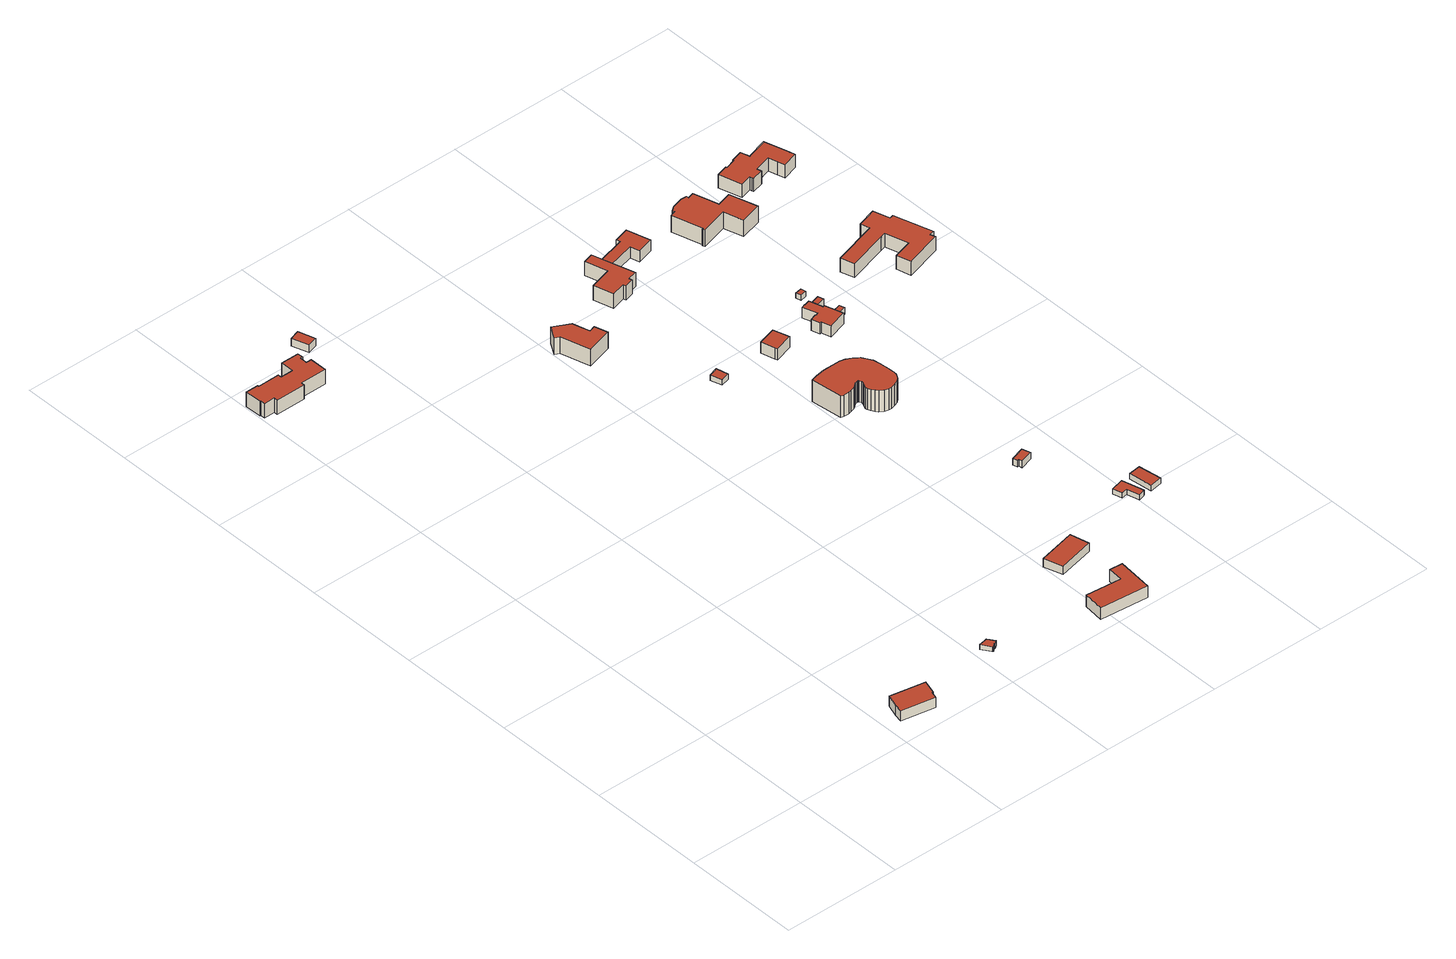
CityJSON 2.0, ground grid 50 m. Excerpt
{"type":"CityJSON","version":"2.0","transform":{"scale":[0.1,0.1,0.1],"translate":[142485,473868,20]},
"CityObjects":{
"building1":{"type":"Building","attributes":{"b3_dak_type":"slanted","b3_h_dak_50p":27.17,"b3_h_dak_70p":27.63,"b3_h_dak_max":28.45,"b3_h_dak_min":25.47,"b3_h_maaiveld":22.93,"b3_kas_warenhuis":false,"b3_mutatie_ahn3_ahn4":false,"b3_reconstructie_onvolledig":false,"b3_rmse_lod12":0.881,"b3_rmse_lod13":0.881,"b3_rmse_lod22":0.0491,"b3_val3dity_lod12":"[]","b3_val3dity_lod13":"[]","b3_val3dity_lod22":"[]","b3_volume_lod12":623.08,"b3_volume_lod13":623.08,"b3_volume_lod22":554.42,"geconstateerd":false,"oorspronkelijkbouwjaar":2019,"status":"Pand in gebruik"},"children":["building1-1"]},
"building1-1":{"type":"BuildingPart","parents":["building1"],"geometry":[{"type":"Solid","lod":"1.2","boundaries":[[[[0,1,2,3,4,5,6]],[[7,1,0,8]],[[9,3,2,10]],[[10,2,1,7]],[[11,4,3,9]],[[8,0,6,12]],[[12,6,5,13]],[[13,5,4,11]],[[13,11,9,10,7,8,12]]]],"semantics":{"surfaces":[{"type":"GroundSurface"},{"type":"WallSurface","on_footprint_edge":true},{"type":"RoofSurface"}],"values":[[0,1,1,1,1,1,1,1,2]]}}]},
"building2":{"type":"Building","attributes":{"b3_dak_type":"slanted","b3_h_dak_50p":27.48,"b3_h_dak_70p":28.02,"b3_h_dak_max":30.43,"b3_h_dak_min":25.27,"b3_h_maaiveld":21.49,"b3_kas_warenhuis":false,"b3_mutatie_ahn3_ahn4":false,"b3_reconstructie_onvolledig":false,"b3_rmse_lod12":1.09,"b3_rmse_lod13":1.09,"b3_rmse_lod22":0.113,"b3_val3dity_lod12":"[]","b3_val3dity_lod13":"[]","b3_val3dity_lod22":"[]","b3_volume_lod12":1894.9,"b3_volume_lod13":1894.9,"b3_volume_lod22":1727.31,"geconstateerd":false,"oorspronkelijkbouwjaar":2000,"status":"Pand in gebruik"},"children":["building2-1"]},
"building2-1":{"type":"BuildingPart","parents":["building2"],"geometry":[{"type":"Solid","lod":"1.2","boundaries":[[[[14,15,16,17,18,19,20,21,22,23,24,25,26,27,28,29,30,31,32,33]],[[34,15,14,35]],[[36,25,24,37]],[[38,26,25,36]],[[39,22,21,40]],[[41,28,27,42]],[[42,27,26,38]],[[37,24,23,43]],[[43,23,22,39]],[[35,14,33,44]],[[45,20,19,46]],[[46,19,18,47]],[[40,21,20,45]],[[44,33,32,48]],[[49,17,16,50]],[[47,18,17,49]],[[50,16,15,34]],[[48,32,31,51]],[[51,31,30,52]],[[53,29,28,41]],[[52,30,29,53]],[[52,53,41,42,38,36,37,43,39,40,45,46,47,49,50,34,35,44,48,51]]]],"semantics":{"surfaces":[{"type":"GroundSurface"},{"type":"WallSurface","on_footprint_edge":true},{"type":"RoofSurface"}],"values":[[0,1,1,1,1,1,1,1,1,1,1,1,1,1,1,1,1,1,1,1,1,2]]}}]},
"building3":{"type":"Building","attributes":{"b3_dak_type":"slanted","b3_h_dak_50p":25.16,"b3_h_dak_70p":25.36,"b3_h_dak_max":25.82,"b3_h_dak_min":24.58,"b3_h_maaiveld":23.11,"b3_kas_warenhuis":false,"b3_mutatie_ahn3_ahn4":false,"b3_reconstructie_onvolledig":false,"b3_rmse_lod12":0.356,"b3_rmse_lod13":0.356,"b3_rmse_lod22":0.0892,"b3_val3dity_lod12":"[]","b3_val3dity_lod13":"[]","b3_val3dity_lod22":"[]","b3_volume_lod12":33.5,"b3_volume_lod13":33.5,"b3_volume_lod22":30.88,"geconstateerd":false,"oorspronkelijkbouwjaar":2002,"status":"Pand in gebruik"},"children":["building3-1"]},
"building3-1":{"type":"BuildingPart","parents":["building3"],"geometry":[{"type":"Solid","lod":"1.2","boundaries":[[[[54,55,56,57,58,59,60,61,62]],[[63,62,61,64]],[[64,61,60,65]],[[65,60,59,66]],[[67,58,57,68]],[[68,57,56,69]],[[66,59,58,67]],[[70,54,62,63]],[[69,56,55,71]],[[71,55,54,70]],[[71,70,63,64,65,66,67,68,69]]]],"semantics":{"surfaces":[{"type":"GroundSurface"},{"type":"WallSurface","on_footprint_edge":true},{"type":"RoofSurface"}],"values":[[0,1,1,1,1,1,1,1,1,1,2]]}}]},
"building4":{"type":"Building","attributes":{"b3_dak_type":"slanted","b3_h_dak_50p":25.13,"b3_h_dak_70p":25.45,"b3_h_dak_max":25.86,"b3_h_dak_min":24.34,"b3_h_maaiveld":22.05,"b3_kas_warenhuis":false,"b3_mutatie_ahn3_ahn4":false,"b3_reconstructie_onvolledig":false,"b3_rmse_lod12":0.527,"b3_rmse_lod13":0.527,"b3_rmse_lod22":0.0216,"b3_val3dity_lod12":"[]","b3_val3dity_lod13":"[]","b3_val3dity_lod22":"[]","b3_volume_lod12":108.58,"b3_volume_lod13":108.58,"b3_volume_lod22":99.52,"geconstateerd":false,"oorspronkelijkbouwjaar":2001,"status":"Pand in gebruik"},"children":["building4-1"]},
"building4-1":{"type":"BuildingPart","parents":["building4"],"geometry":[{"type":"Solid","lod":"1.2","boundaries":[[[[72,73,74,75]],[[76,74,73,77]],[[78,75,74,76]],[[79,72,75,78]],[[77,73,72,79]],[[77,79,78,76]]]],"semantics":{"surfaces":[{"type":"GroundSurface"},{"type":"WallSurface","on_footprint_edge":true},{"type":"RoofSurface"}],"values":[[0,1,1,1,1,2]]}}]},
"building5":{"type":"Building","attributes":{"b3_dak_type":"slanted","b3_h_dak_50p":27.57,"b3_h_dak_70p":28.48,"b3_h_dak_max":30.39,"b3_h_dak_min":23.41,"b3_h_maaiveld":23.2,"b3_kas_warenhuis":false,"b3_mutatie_ahn3_ahn4":false,"b3_reconstructie_onvolledig":false,"b3_rmse_lod12":1.47,"b3_rmse_lod13":1.47,"b3_rmse_lod22":0.221,"b3_val3dity_lod12":"[]","b3_val3dity_lod13":"[]","b3_val3dity_lod22":"[]","b3_volume_lod12":1143.32,"b3_volume_lod13":1143.32,"b3_volume_lod22":963.22,"geconstateerd":false,"oorspronkelijkbouwjaar":1960,"status":"Pand in gebruik"},"children":["building5-1"]},
"building5-1":{"type":"BuildingPart","parents":["building5"],"geometry":[{"type":"Solid","lod":"1.2","boundaries":[[[[80,81,82,83,84,85]],[[86,83,82,87]],[[88,81,80,89]],[[87,82,81,88]],[[89,80,85,90]],[[90,85,84,91]],[[91,84,83,86]],[[91,86,87,88,89,90]]]],"semantics":{"surfaces":[{"type":"GroundSurface"},{"type":"WallSurface","on_footprint_edge":true},{"type":"RoofSurface"}],"values":[[0,1,1,1,1,1,1,2]]}}]},
"building6":{"type":"Building","attributes":{"b3_dak_type":"slanted","b3_h_dak_50p":26.61,"b3_h_dak_70p":27.08,"b3_h_dak_max":27.83,"b3_h_dak_min":25.39,"b3_h_maaiveld":23.24,"b3_kas_warenhuis":false,"b3_mutatie_ahn3_ahn4":false,"b3_reconstructie_onvolledig":false,"b3_rmse_lod12":0.767,"b3_rmse_lod13":0.767,"b3_rmse_lod22":0.0322,"b3_val3dity_lod12":"[]","b3_val3dity_lod13":"[]","b3_val3dity_lod22":"[]","b3_volume_lod12":505.24,"b3_volume_lod13":505.24,"b3_volume_lod22":448.82,"geconstateerd":false,"oorspronkelijkbouwjaar":1960,"status":"Pand in gebruik"},"children":["building6-1"]},
"building6-1":{"type":"BuildingPart","parents":["building6"],"geometry":[{"type":"Solid","lod":"1.2","boundaries":[[[[92,93,94,95]],[[96,92,95,97]],[[97,95,94,98]],[[98,94,93,99]],[[99,93,92,96]],[[99,96,97,98]]]],"semantics":{"surfaces":[{"type":"GroundSurface"},{"type":"WallSurface","on_footprint_edge":true},{"type":"RoofSurface"}],"values":[[0,1,1,1,1,2]]}}]},
"building7":{"type":"Building","attributes":{"b3_dak_type":"slanted","b3_h_dak_50p":29.82,"b3_h_dak_70p":30.46,"b3_h_dak_max":32.68,"b3_h_dak_min":26.17,"b3_h_maaiveld":23.04,"b3_kas_warenhuis":false,"b3_mutatie_ahn3_ahn4":false,"b3_reconstructie_onvolledig":false,"b3_rmse_lod12":1.46,"b3_rmse_lod13":1.46,"b3_rmse_lod22":0.142,"b3_val3dity_lod12":"[]","b3_val3dity_lod13":"[]","b3_val3dity_lod22":"[]","b3_volume_lod12":1157.04,"b3_volume_lod13":1157.04,"b3_volume_lod22":1047.52,"geconstateerd":false,"oorspronkelijkbouwjaar":1936,"status":"Pand in gebruik"},"children":["building7-1"]},
"building7-1":{"type":"BuildingPart","parents":["building7"],"geometry":[{"type":"Solid","lod":"1.2","boundaries":[[[[100,101,102,103,104,105,106,107]],[[108,101,100,109]],[[110,106,105,111]],[[112,107,106,110]],[[109,100,107,112]],[[111,105,104,113]],[[114,103,102,115]],[[115,102,101,108]],[[113,104,103,114]],[[113,114,115,108,109,112,110,111]]]],"semantics":{"surfaces":[{"type":"GroundSurface"},{"type":"WallSurface","on_footprint_edge":true},{"type":"RoofSurface"}],"values":[[0,1,1,1,1,1,1,1,1,2]]}}]},
"building8":{"type":"Building","attributes":{"b3_dak_type":"multiple horizontal","b3_h_dak_50p":25.76,"b3_h_dak_70p":25.89,"b3_h_dak_max":26.11,"b3_h_dak_min":25.35,"b3_h_maaiveld":23.46,"b3_kas_warenhuis":false,"b3_mutatie_ahn3_ahn4":false,"b3_reconstructie_onvolledig":false,"b3_rmse_lod12":0.212,"b3_rmse_lod13":0.212,"b3_rmse_lod22":0.0313,"b3_val3dity_lod12":"[]","b3_val3dity_lod13":"[]","b3_val3dity_lod22":"[]","b3_volume_lod12":48.42,"b3_volume_lod13":48.42,"b3_volume_lod22":46.15,"geconstateerd":false,"oorspronkelijkbouwjaar":1936,"status":"Pand in gebruik"},"children":["building8-1"]},
"building8-1":{"type":"BuildingPart","parents":["building8"],"geometry":[{"type":"Solid","lod":"1.2","boundaries":[[[[116,117,118,119]],[[120,117,116,121]],[[122,118,117,120]],[[121,116,119,123]],[[123,119,118,122]],[[123,122,120,121]]]],"semantics":{"surfaces":[{"type":"GroundSurface"},{"type":"WallSurface","on_footprint_edge":true},{"type":"RoofSurface"}],"values":[[0,1,1,1,1,2]]}}]},
"building9":{"type":"Building","attributes":{"b3_dak_type":"slanted","b3_h_dak_50p":26.53,"b3_h_dak_70p":26.71,"b3_h_dak_max":27.04,"b3_h_dak_min":25.81,"b3_h_maaiveld":23.71,"b3_kas_warenhuis":false,"b3_mutatie_ahn3_ahn4":false,"b3_reconstructie_onvolledig":false,"b3_rmse_lod12":0.366,"b3_rmse_lod13":0.366,"b3_rmse_lod22":0.0261,"b3_val3dity_lod12":"[]","b3_val3dity_lod13":"[]","b3_val3dity_lod22":"[]","b3_volume_lod12":62.79,"b3_volume_lod13":62.79,"b3_volume_lod22":58.02,"geconstateerd":false,"oorspronkelijkbouwjaar":1999,"status":"Pand in gebruik"},"children":["building9-1"]},
"building9-1":{"type":"BuildingPart","parents":["building9"],"geometry":[{"type":"Solid","lod":"1.2","boundaries":[[[[124,125,126,127,128,129]],[[130,129,128,131]],[[132,127,126,133]],[[133,126,125,134]],[[135,124,129,130]],[[131,128,127,132]],[[134,125,124,135]],[[134,135,130,131,132,133]]]],"semantics":{"surfaces":[{"type":"GroundSurface"},{"type":"WallSurface","on_footprint_edge":true},{"type":"RoofSurface"}],"values":[[0,1,1,1,1,1,1,2]]}}]},
"building10":{"type":"Building","attributes":{"b3_dak_type":"slanted","b3_h_dak_50p":28.76,"b3_h_dak_70p":30.17,"b3_h_dak_max":33.76,"b3_h_dak_min":24.8,"b3_h_maaiveld":20.53,"b3_kas_warenhuis":false,"b3_mutatie_ahn3_ahn4":false,"b3_reconstructie_onvolledig":false,"b3_rmse_lod12":2.46,"b3_rmse_lod13":2.46,"b3_rmse_lod22":0.117,"b3_val3dity_lod12":"[]","b3_val3dity_lod13":"[]","b3_val3dity_lod22":"[]","b3_volume_lod12":3787.11,"b3_volume_lod13":3787.11,"b3_volume_lod22":3265.09,"geconstateerd":false,"oorspronkelijkbouwjaar":2020,"status":"Pand in gebruik"},"children":["building10-1"]},
"building10-1":{"type":"BuildingPart","parents":["building10"],"geometry":[{"type":"Solid","lod":"1.2","boundaries":[[[[136,137,138,139,140,141,142,143,144,145,146,147,148,149,150,151,152,153,154,155,156,157,158,159,160,161,162,163,164,165,166,167,168,169,170,171,172,173,174,175,176,177,178]],[[179,148,147,180]],[[181,146,145,182]],[[182,145,144,183]],[[183,144,143,184]],[[180,147,146,181]],[[185,173,172,186]],[[187,176,175,188]],[[184,143,142,189]],[[189,142,141,190]],[[191,140,139,192]],[[193,150,149,194]],[[190,141,140,191]],[[195,137,136,196]],[[197,138,137,195]],[[198,159,158,199]],[[200,165,164,201]],[[188,175,174,202]],[[203,169,168,204]],[[202,174,173,185]],[[186,172,171,205]],[[205,171,170,206]],[[206,170,169,203]],[[204,168,167,207]],[[207,167,166,208]],[[208,166,165,200]],[[201,164,163,209]],[[209,163,162,210]],[[210,162,161,211]],[[211,161,160,212]],[[212,160,159,198]],[[213,177,176,187]],[[199,158,157,214]],[[214,157,156,215]],[[215,156,155,216]],[[216,155,154,217]],[[218,153,152,219]],[[219,152,151,220]],[[192,139,138,197]],[[217,154,153,218]],[[220,151,150,193]],[[194,149,148,179]],[[196,136,178,221]],[[221,178,177,213]],[[221,213,187,188,202,185,186,205,206,203,204,207,208,200,201,209,210,211,212,198,199,214,215,216,217,218,219,220,193,194,179,180,181,182,183,184,189,190,191,192,197,195,196]]]],"semantics":{"surfaces":[{"type":"GroundSurface"},{"type":"WallSurface","on_footprint_edge":true},{"type":"RoofSurface"}],"values":[[0,1,1,1,1,1,1,1,1,1,1,1,1,1,1,1,1,1,1,1,1,1,1,1,1,1,1,1,1,1,1,1,1,1,1,1,1,1,1,1,1,1,1,1,2]]}}]},
"building11":{"type":"Building","attributes":{"b3_dak_type":"slanted","b3_h_dak_50p":25.59,"b3_h_dak_70p":25.84,"b3_h_dak_max":26.31,"b3_h_dak_min":24.94,"b3_h_maaiveld":23.47,"b3_kas_warenhuis":false,"b3_mutatie_ahn3_ahn4":false,"b3_reconstructie_onvolledig":false,"b3_rmse_lod12":0.344,"b3_rmse_lod13":0.344,"b3_rmse_lod22":0.0923,"b3_val3dity_lod12":"[]","b3_val3dity_lod13":"[]","b3_val3dity_lod22":"[]","b3_volume_lod12":94.45,"b3_volume_lod13":94.45,"b3_volume_lod22":85.05,"geconstateerd":false,"oorspronkelijkbouwjaar":1999,"status":"Pand in gebruik"},"children":["building11-1"]},
"building11-1":{"type":"BuildingPart","parents":["building11"],"geometry":[{"type":"Solid","lod":"1.2","boundaries":[[[[222,223,224,225,226,227,228,229]],[[230,229,228,231]],[[231,228,227,232]],[[233,225,224,234]],[[235,226,225,233]],[[236,222,229,230]],[[232,227,226,235]],[[234,224,223,237]],[[237,223,222,236]],[[237,236,230,231,232,235,233,234]]]],"semantics":{"surfaces":[{"type":"GroundSurface"},{"type":"WallSurface","on_footprint_edge":true},{"type":"RoofSurface"}],"values":[[0,1,1,1,1,1,1,1,1,2]]}}]},
"building12":{"type":"Building","attributes":{"b3_dak_type":"slanted","b3_h_dak_50p":28.92,"b3_h_dak_70p":29.74,"b3_h_dak_max":33.75,"b3_h_dak_min":25.94,"b3_h_maaiveld":23.39,"b3_kas_warenhuis":false,"b3_mutatie_ahn3_ahn4":false,"b3_reconstructie_onvolledig":false,"b3_rmse_lod12":1.75,"b3_rmse_lod13":1.75,"b3_rmse_lod22":0.184,"b3_val3dity_lod12":"[]","b3_val3dity_lod13":"[]","b3_val3dity_lod22":"[]","b3_volume_lod12":1087.07,"b3_volume_lod13":1087.07,"b3_volume_lod22":962.43,"geconstateerd":false,"oorspronkelijkbouwjaar":1920,"status":"Pand in gebruik"},"children":["building12-1"]},
"building12-1":{"type":"BuildingPart","parents":["building12"],"geometry":[{"type":"Solid","lod":"1.2","boundaries":[[[[238,239,240,241,242,243,244,245,246,247]],[[248,244,243,249]],[[250,245,244,248]],[[251,239,238,252]],[[253,240,239,251]],[[249,243,242,254]],[[255,247,246,256]],[[256,246,245,250]],[[254,242,241,257]],[[257,241,240,253]],[[252,238,247,255]],[[252,255,256,250,248,249,254,257,253,251]]]],"semantics":{"surfaces":[{"type":"GroundSurface"},{"type":"WallSurface","on_footprint_edge":true},{"type":"RoofSurface"}],"values":[[0,1,1,1,1,1,1,1,1,1,1,2]]}}]},
"building13":{"type":"Building","attributes":{"b3_dak_type":"slanted","b3_h_dak_50p":28.56,"b3_h_dak_70p":28.97,"b3_h_dak_max":30.01,"b3_h_dak_min":26.29,"b3_h_maaiveld":23.91,"b3_kas_warenhuis":false,"b3_mutatie_ahn3_ahn4":false,"b3_reconstructie_onvolledig":false,"b3_rmse_lod12":1.13,"b3_rmse_lod13":1.13,"b3_rmse_lod22":0.153,"b3_val3dity_lod12":"[]","b3_val3dity_lod13":"[]","b3_val3dity_lod22":"[]","b3_volume_lod12":280.48,"b3_volume_lod13":280.48,"b3_volume_lod22":243.57,"geconstateerd":false,"oorspronkelijkbouwjaar":1940,"status":"Pand in gebruik"},"children":["building13-1"]},
"building13-1":{"type":"BuildingPart","parents":["building13"],"geometry":[{"type":"Solid","lod":"1.2","boundaries":[[[[258,259,260,261,262]],[[263,261,260,264]],[[265,259,258,266]],[[266,258,262,267]],[[267,262,261,263]],[[264,260,259,265]],[[264,265,266,267,263]]]],"semantics":{"surfaces":[{"type":"GroundSurface"},{"type":"WallSurface","on_footprint_edge":true},{"type":"RoofSurface"}],"values":[[0,1,1,1,1,1,2]]}}]},
"building14":{"type":"Building","attributes":{"b3_dak_type":"multiple horizontal","b3_h_dak_50p":25.93,"b3_h_dak_70p":26.04,"b3_h_dak_max":26.25,"b3_h_dak_min":25.49,"b3_h_maaiveld":23.47,"b3_kas_warenhuis":false,"b3_mutatie_ahn3_ahn4":false,"b3_reconstructie_onvolledig":false,"b3_rmse_lod12":0.184,"b3_rmse_lod13":0.184,"b3_rmse_lod22":0.0261,"b3_val3dity_lod12":"[]","b3_val3dity_lod13":"[]","b3_val3dity_lod22":"[]","b3_volume_lod12":129.76,"b3_volume_lod13":129.76,"b3_volume_lod22":124.78,"geconstateerd":false,"oorspronkelijkbouwjaar":1999,"status":"Pand in gebruik"},"children":["building14-1"]},
"building14-1":{"type":"BuildingPart","parents":["building14"],"geometry":[{"type":"Solid","lod":"1.2","boundaries":[[[[268,269,270,271]],[[272,270,269,273]],[[274,271,270,272]],[[275,268,271,274]],[[273,269,268,275]],[[273,275,274,272]]]],"semantics":{"surfaces":[{"type":"GroundSurface"},{"type":"WallSurface","on_footprint_edge":true},{"type":"RoofSurface"}],"values":[[0,1,1,1,1,2]]}}]},
"building15":{"type":"Building","attributes":{"b3_dak_type":"slanted","b3_h_dak_50p":27.77,"b3_h_dak_70p":28.47,"b3_h_dak_max":29.63,"b3_h_dak_min":25.82,"b3_h_maaiveld":23.46,"b3_kas_warenhuis":false,"b3_mutatie_ahn3_ahn4":false,"b3_reconstructie_onvolledig":false,"b3_rmse_lod12":1.24,"b3_rmse_lod13":1.24,"b3_rmse_lod22":0.114,"b3_val3dity_lod12":"[]","b3_val3dity_lod13":"[]","b3_val3dity_lod22":"[]","b3_volume_lod12":633.59,"b3_volume_lod13":633.59,"b3_volume_lod22":551.49,"geconstateerd":false,"oorspronkelijkbouwjaar":2010,"status":"Pand in gebruik"},"children":["building15-1"]},
"building15-1":{"type":"BuildingPart","parents":["building15"],"geometry":[{"type":"Solid","lod":"1.2","boundaries":[[[[276,277,278,279,280,281,282,283]],[[284,277,276,285]],[[286,278,277,284]],[[287,279,278,286]],[[288,280,279,287]],[[285,276,283,289]],[[289,283,282,290]],[[290,282,281,291]],[[291,281,280,288]],[[291,288,287,286,284,285,289,290]]]],"semantics":{"surfaces":[{"type":"GroundSurface"},{"type":"WallSurface","on_footprint_edge":true},{"type":"RoofSurface"}],"values":[[0,1,1,1,1,1,1,1,1,2]]}}]},
"building16":{"type":"Building","attributes":{"b3_dak_type":"slanted","b3_h_dak_50p":27.87,"b3_h_dak_70p":28.98,"b3_h_dak_max":30.27,"b3_h_dak_min":26,"b3_h_maaiveld":24.05,"b3_kas_warenhuis":false,"b3_mutatie_ahn3_ahn4":false,"b3_reconstructie_onvolledig":false,"b3_rmse_lod12":1.4,"b3_rmse_lod13":1.4,"b3_rmse_lod22":0.0541,"b3_val3dity_lod12":"[]","b3_val3dity_lod13":"[]","b3_val3dity_lod22":"[]","b3_volume_lod12":456.62,"b3_volume_lod13":456.62,"b3_volume_lod22":375.82,"geconstateerd":false,"oorspronkelijkbouwjaar":2010,"status":"Pand in gebruik"},"children":["building16-1"]},
"building16-1":{"type":"BuildingPart","parents":["building16"],"geometry":[{"type":"Solid","lod":"1.2","boundaries":[[[[292,293,294,295,296,297,298,299,300,301,302,303,304,305,306,307]],[[308,304,303,309]],[[309,303,302,310]],[[311,305,304,308]],[[310,302,301,312]],[[312,301,300,313]],[[314,307,306,315]],[[313,300,299,316]],[[316,299,298,317]],[[318,294,293,319]],[[320,296,295,321]],[[315,306,305,311]],[[321,295,294,318]],[[322,297,296,320]],[[317,298,297,322]],[[323,292,307,314]],[[319,293,292,323]],[[319,323,314,315,311,308,309,310,312,313,316,317,322,320,321,318]]]],"semantics":{"surfaces":[{"type":"GroundSurface"},{"type":"WallSurface","on_footprint_edge":true},{"type":"RoofSurface"}],"values":[[0,1,1,1,1,1,1,1,1,1,1,1,1,1,1,1,1,2]]}}]},
"building17":{"type":"Building","attributes":{"b3_dak_type":"multiple horizontal","b3_h_dak_50p":27.26,"b3_h_dak_70p":27.27,"b3_h_dak_max":27.33,"b3_h_dak_min":27.21,"b3_h_maaiveld":24.28,"b3_kas_warenhuis":false,"b3_mutatie_ahn3_ahn4":false,"b3_reconstructie_onvolledig":false,"b3_rmse_lod12":0.0242,"b3_rmse_lod13":0.0242,"b3_rmse_lod22":0.022,"b3_val3dity_lod12":"[]","b3_val3dity_lod13":"[]","b3_val3dity_lod22":"[]","b3_volume_lod12":24.71,"b3_volume_lod13":24.71,"b3_volume_lod22":24.67,"geconstateerd":false,"oorspronkelijkbouwjaar":2011,"status":"Pand in gebruik"},"children":["building17-1"]},
"building17-1":{"type":"BuildingPart","parents":["building17"],"geometry":[{"type":"Solid","lod":"1.2","boundaries":[[[[324,325,326,327]],[[328,325,324,329]],[[329,324,327,330]],[[331,326,325,328]],[[330,327,326,331]],[[330,331,328,329]]]],"semantics":{"surfaces":[{"type":"GroundSurface"},{"type":"WallSurface","on_footprint_edge":true},{"type":"RoofSurface"}],"values":[[0,1,1,1,1,2]]}}]},
"building18":{"type":"Building","attributes":{"b3_dak_type":"multiple horizontal","b3_h_dak_50p":27.28,"b3_h_dak_70p":27.29,"b3_h_dak_max":27.4,"b3_h_dak_min":27.11,"b3_h_maaiveld":24.17,"b3_kas_warenhuis":false,"b3_mutatie_ahn3_ahn4":false,"b3_reconstructie_onvolledig":false,"b3_rmse_lod12":0.0335,"b3_rmse_lod13":0.0335,"b3_rmse_lod22":0.0311,"b3_val3dity_lod12":"[]","b3_val3dity_lod13":"[]","b3_val3dity_lod22":"[]","b3_volume_lod12":28.22,"b3_volume_lod13":28.22,"b3_volume_lod22":28.12,"geconstateerd":false,"oorspronkelijkbouwjaar":2011,"status":"Pand in gebruik"},"children":["building18-1"]},
"building18-1":{"type":"BuildingPart","parents":["building18"],"geometry":[{"type":"Solid","lod":"1.2","boundaries":[[[[332,333,334,335]],[[336,334,333,337]],[[338,335,334,336]],[[339,332,335,338]],[[337,333,332,339]],[[337,339,338,336]]]],"semantics":{"surfaces":[{"type":"GroundSurface"},{"type":"WallSurface","on_footprint_edge":true},{"type":"RoofSurface"}],"values":[[0,1,1,1,1,2]]}}]},
"building19":{"type":"Building","attributes":{"b3_dak_type":"slanted","b3_h_dak_50p":26.61,"b3_h_dak_70p":26.69,"b3_h_dak_max":26.89,"b3_h_dak_min":26.3,"b3_h_maaiveld":24.41,"b3_kas_warenhuis":false,"b3_mutatie_ahn3_ahn4":false,"b3_reconstructie_onvolledig":false,"b3_rmse_lod12":0.167,"b3_rmse_lod13":0.167,"b3_rmse_lod22":0.378,"b3_val3dity_lod12":"[]","b3_val3dity_lod13":"[]","b3_val3dity_lod22":"[]","b3_volume_lod12":14.38,"b3_volume_lod13":14.38,"b3_volume_lod22":15.59,"geconstateerd":false,"oorspronkelijkbouwjaar":2015,"status":"Pand in gebruik"},"children":["building19-1"]},
"building19-1":{"type":"BuildingPart","parents":["building19"],"geometry":[{"type":"Solid","lod":"1.2","boundaries":[[[[340,341,342,343]],[[344,340,343,345]],[[345,343,342,346]],[[346,342,341,347]],[[347,341,340,344]],[[347,344,345,346]]]],"semantics":{"surfaces":[{"type":"GroundSurface"},{"type":"WallSurface","on_footprint_edge":true},{"type":"RoofSurface"}],"values":[[0,1,1,1,1,2]]}}]},
"building20":{"type":"Building","attributes":{"b3_dak_type":"slanted","b3_h_dak_50p":30.13,"b3_h_dak_70p":31.37,"b3_h_dak_max":33.93,"b3_h_dak_min":26.78,"b3_h_maaiveld":24.06,"b3_kas_warenhuis":false,"b3_mutatie_ahn3_ahn4":false,"b3_reconstructie_onvolledig":false,"b3_rmse_lod12":1.87,"b3_rmse_lod13":1.87,"b3_rmse_lod22":0.157,"b3_val3dity_lod12":"[]","b3_val3dity_lod13":"[]","b3_val3dity_lod22":"[]","b3_volume_lod12":2418.43,"b3_volume_lod13":2418.43,"b3_volume_lod22":2103.01,"geconstateerd":false,"oorspronkelijkbouwjaar":2010,"status":"Pand in gebruik"},"children":["building20-1"]},
"building20-1":{"type":"BuildingPart","parents":["building20"],"geometry":[{"type":"Solid","lod":"1.2","boundaries":[[[[348,349,350,351,352,353,354,355,356,357,358,359,360,361,362,363,364]],[[365,352,351,366]],[[367,353,352,365]],[[368,360,359,369]],[[370,356,355,371]],[[372,361,360,368]],[[369,359,358,373]],[[373,358,357,374]],[[374,357,356,370]],[[375,349,348,376]],[[377,350,349,375]],[[378,354,353,367]],[[371,355,354,378]],[[379,362,361,372]],[[366,351,350,377]],[[376,348,364,380]],[[380,364,363,381]],[[381,363,362,379]],[[381,379,372,368,369,373,374,370,371,378,367,365,366,377,375,376,380]]]],"semantics":{"surfaces":[{"type":"GroundSurface"},{"type":"WallSurface","on_footprint_edge":true},{"type":"RoofSurface"}],"values":[[0,1,1,1,1,1,1,1,1,1,1,1,1,1,1,1,1,1,2]]}}]},
"building21":{"type":"Building","attributes":{"b3_dak_type":"slanted","b3_h_dak_50p":30,"b3_h_dak_70p":30.79,"b3_h_dak_max":32.95,"b3_h_dak_min":27.49,"b3_h_maaiveld":24.56,"b3_kas_warenhuis":false,"b3_mutatie_ahn3_ahn4":false,"b3_reconstructie_onvolledig":false,"b3_rmse_lod12":1.55,"b3_rmse_lod13":1.55,"b3_rmse_lod22":0.0703,"b3_val3dity_lod12":"[]","b3_val3dity_lod13":"[]","b3_val3dity_lod22":"[]","b3_volume_lod12":2593.22,"b3_volume_lod13":2593.22,"b3_volume_lod22":2304.48,"geconstateerd":false,"oorspronkelijkbouwjaar":2017,"status":"Pand in gebruik"},"children":["building21-1"]},
"building21-1":{"type":"BuildingPart","parents":["building21"],"geometry":[{"type":"Solid","lod":"1.2","boundaries":[[[[382,383,384,385,386,387,388,389,390,391,392,393,394,395,396]],[[397,390,389,398]],[[399,394,393,400]],[[401,395,394,399]],[[402,383,382,403]],[[400,393,392,404]],[[404,392,391,405]],[[406,396,395,401]],[[405,391,390,397]],[[398,389,388,407]],[[407,388,387,408]],[[408,387,386,409]],[[410,385,384,411]],[[411,384,383,402]],[[409,386,385,410]],[[403,382,396,406]],[[403,406,401,399,400,404,405,397,398,407,408,409,410,411,402]]]],"semantics":{"surfaces":[{"type":"GroundSurface"},{"type":"WallSurface","on_footprint_edge":true},{"type":"RoofSurface"}],"values":[[0,1,1,1,1,1,1,1,1,1,1,1,1,1,1,1,2]]}}]},
"building22":{"type":"Building","attributes":{"b3_dak_type":"slanted","b3_h_dak_50p":29.69,"b3_h_dak_70p":30.19,"b3_h_dak_max":34.36,"b3_h_dak_min":24.67,"b3_h_maaiveld":24.2,"b3_kas_warenhuis":false,"b3_mutatie_ahn3_ahn4":false,"b3_reconstructie_onvolledig":false,"b3_rmse_lod12":1.89,"b3_rmse_lod13":1.36,"b3_rmse_lod22":0.153,"b3_val3dity_lod12":"[]","b3_val3dity_lod13":"[]","b3_val3dity_lod22":"[]","b3_volume_lod12":1537.7,"b3_volume_lod13":1467.67,"b3_volume_lod22":1350.3,"geconstateerd":false,"oorspronkelijkbouwjaar":2009,"status":"Pand in gebruik"},"children":["building22-1"]},
"building22-1":{"type":"BuildingPart","parents":["building22"],"geometry":[{"type":"Solid","lod":"1.2","boundaries":[[[[412,413,414,415,416,417,418,419,420,421,422,423,424,425,426,427,428,429,430,431,432,433]],[[434,427,426,435]],[[435,426,425,436]],[[436,425,424,437]],[[438,428,427,434]],[[437,424,423,439]],[[440,421,420,441]],[[442,429,428,438]],[[443,422,421,440]],[[444,414,413,445]],[[441,420,419,446]],[[446,419,418,447]],[[447,418,417,448]],[[448,417,416,449]],[[450,415,414,444]],[[449,416,415,450]],[[451,412,433,452]],[[453,431,430,454]],[[454,430,429,442]],[[455,432,431,453]],[[439,423,422,443]],[[452,433,432,455]],[[445,413,412,451]],[[445,451,452,455,453,454,442,438,434,435,436,437,439,443,440,441,446,447,448,449,450,444]]]],"semantics":{"surfaces":[{"type":"GroundSurface"},{"type":"WallSurface","on_footprint_edge":true},{"type":"RoofSurface"}],"values":[[0,1,1,1,1,1,1,1,1,1,1,1,1,1,1,1,1,1,1,1,1,1,1,2]]}}]}
},
"vertices":[
[694,82,29],[686,53,29],[545,79,29],[552,114,29],[569,168,29],[716,141,29],[699,82,29],[686,53,75],[694,82,75],[552,114,75],[545,79,75],[569,168,75],[699,82,75],[716,141,75],
[200,2955,15],[277,2955,15],[278,2931,15],[268,2931,15],[268,2900,15],[290,2900,15],[291,2827,15],[179,2826,15],[179,2813,15],[52,2812,15],[52,2827,15],[6,2826,15],[6,2847,15],[3,2847,15],[2,2918,15],[55,2918,15],[55,2913,15],[148,2914,15],[148,2899,15],[201,2899,15],[277,2955,80],[200,2955,80],[6,2826,80],[52,2827,80],[6,2847,80],[179,2813,80],[179,2826,80],[2,2918,80],[3,2847,80],[52,2812,80],[201,2899,80],[291,2827,80],[290,2900,80],[268,2900,80],[148,2899,80],[268,2931,80],[278,2931,80],[148,2914,80],[55,2913,80],[55,2918,80],
[1016,190,31],[1018,190,31],[1051,196,31],[1071,167,31],[1056,156,31],[1054,159,31],[1042,148,31],[1038,150,31],[1014,189,31],[1014,189,53],[1038,150,53],[1042,148,53],[1054,159,53],[1056,156,53],[1071,167,53],[1051,196,53],[1016,190,53],[1018,190,53],
[338,3058,20],[380,3071,20],[402,3000,20],[360,2989,20],[402,3000,54],[380,3071,54],[360,2989,54],[338,3058,54],
[1598,102,32],[1603,166,32],[1658,161,32],[1643,9,32],[1439,28,32],[1449,116,32],[1643,9,85],[1658,161,85],[1603,166,85],[1598,102,85],[1449,116,85],[1439,28,85],
[1641,417,32],[1659,336,32],[1506,301,32],[1482,380,32],[1641,417,70],[1482,380,70],[1506,301,70],[1659,336,70],
[1040,2267,30],[1005,2390,30],[987,2400,30],[1017,2454,30],[1085,2417,30],[1106,2345,30],[1132,2353,30],[1148,2298,30],[1005,2390,105],[1040,2267,105],[1132,2353,105],[1106,2345,105],[1148,2298,105],[1085,2417,105],[1017,2454,105],[987,2400,105],
[1295,1924,35],[1334,1936,35],[1346,1886,35],[1309,1876,35],[1334,1936,59],[1295,1924,59],[1346,1886,59],[1309,1876,59],
[1788,833,37],[1785,849,37],[1779,847,37],[1773,866,37],[1831,884,37],[1843,850,37],[1843,850,67],[1831,884,67],[1773,866,67],[1779,847,67],[1785,849,67],[1788,833,67],
[1628,1517,5],[1627,1516,5],[1626,1517,5],[1619,1516,5],[1612,1515,5],[1599,1505,5],[1589,1499,5],[1571,1493,5],[1558,1490,5],[1535,1491,5],[1525,1494,5],[1509,1627,5],[1523,1632,5],[1538,1635,5],[1576,1641,5],[1618,1642,5],[1651,1642,5],[1673,1636,5],[1698,1624,5],[1719,1607,5],[1733,1585,5],[1742,1567,5],[1748,1538,5],[1752,1498,5],[1753,1471,5],[1752,1457,5],[1739,1435,5],[1728,1424,5],[1709,1416,5],[1690,1412,5],[1676,1412,5],[1660,1418,5],[1645,1428,5],[1637,1438,5],[1628,1452,5],[1622,1465,5],[1621,1474,5],[1625,1484,5],[1630,1492,5],[1633,1499,5],[1633,1506,5],[1630,1514,5],[1629,1515,5],[1523,1632,101],[1509,1627,101],[1525,1494,101],[1535,1491,101],[1558,1490,101],[1571,1493,101],[1625,1484,101],[1621,1474,101],[1633,1506,101],[1633,1499,101],[1589,1499,101],[1599,1505,101],[1612,1515,101],[1619,1516,101],[1576,1641,101],[1538,1635,101],[1627,1516,101],[1628,1517,101],[1626,1517,101],[1752,1498,101],[1748,1538,101],[1690,1412,101],[1709,1416,101],[1630,1492,101],[1637,1438,101],[1645,1428,101],[1622,1465,101],[1628,1452,101],[1660,1418,101],[1676,1412,101],[1728,1424,101],[1739,1435,101],[1752,1457,101],[1753,1471,101],[1630,1514,101],[1742,1567,101],[1733,1585,101],[1719,1607,101],[1698,1624,101],[1673,1636,101],[1651,1642,101],[1618,1642,101],[1629,1515,101],
[1984,530,35],[2008,438,35],[2003,438,35],[2004,435,35],[1979,429,35],[1965,482,35],[1940,476,35],[1930,517,35],[1930,517,58],[1940,476,58],[1965,482,58],[2004,435,58],[2003,438,58],[1979,429,58],[1984,530,58],[2008,438,58],
[1378,2556,34],[1352,2650,34],[1395,2662,34],[1445,2486,34],[1406,2475,34],[1409,2464,34],[1371,2453,34],[1368,2464,34],[1309,2447,34],[1286,2530,34],[1371,2453,98],[1409,2464,98],[1368,2464,98],[1352,2650,98],[1378,2556,98],[1395,2662,98],[1406,2475,98],[1286,2530,98],[1309,2447,98],[1445,2486,98],
[1524,1915,39],[1600,1937,39],[1620,1870,39],[1543,1847,39],[1539,1858,39],[1543,1847,89],[1620,1870,89],[1600,1937,89],[1524,1915,89],[1539,1858,89],
[2029,538,35],[2079,544,35],[2094,446,35],[2043,439,35],[2094,446,60],[2079,544,60],[2043,439,60],[2029,538,60],
[1536,2616,35],[1417,2584,35],[1405,2627,35],[1529,2661,35],[1524,2677,35],[1588,2695,35],[1615,2596,35],[1546,2578,35],[1417,2584,85],[1536,2616,85],[1405,2627,85],[1529,2661,85],[1524,2677,85],[1546,2578,85],[1615,2596,85],[1588,2695,85],
[1768,1897,40],[1780,1901,40],[1779,1903,40],[1780,1903,40],[1760,1962,40],[1777,1968,40],[1778,1966,40],[1801,1972,40],[1818,1915,40],[1825,1918,40],[1848,1840,40],[1767,1816,40],[1755,1856,40],[1750,1854,40],[1738,1890,40],[1767,1899,40],[1755,1856,89],[1767,1816,89],[1848,1840,89],[1750,1854,89],[1825,1918,89],[1818,1915,89],[1767,1899,89],[1738,1890,89],[1801,1972,89],[1778,1966,89],[1779,1903,89],[1780,1901,89],[1760,1962,89],[1780,1903,89],[1777,1968,89],[1768,1897,89],
[1884,1875,43],[1850,1866,43],[1844,1889,43],[1878,1898,43],[1850,1866,73],[1884,1875,73],[1878,1898,73],[1844,1889,73],
[1820,1975,42],[1854,1984,42],[1861,1960,42],[1827,1951,42],[1861,1960,73],[1854,1984,73],[1827,1951,73],[1820,1975,73],
[1820,2034,44],[1815,2056,44],[1843,2061,44],[1847,2039,44],[1820,2034,67],[1847,2039,67],[1843,2061,67],[1815,2056,67],
[1757,2630,41],[1755,2639,41],[1773,2653,41],[1821,2666,41],[1845,2666,41],[1847,2655,41],[1872,2662,41],[1902,2557,41],[1963,2575,41],[1996,2458,41],[1907,2433,41],[1884,2515,41],[1769,2483,41],[1767,2490,41],[1766,2493,41],[1770,2494,41],[1734,2623,41],[1845,2666,115],[1821,2666,115],[1847,2655,115],[1769,2483,115],[1884,2515,115],[1963,2575,115],[1902,2557,115],[1767,2490,115],[1907,2433,115],[1996,2458,115],[1755,2639,115],[1757,2630,115],[1773,2653,115],[1872,2662,115],[1766,2493,115],[1734,2623,115],[1770,2494,115],
[2025,2058,46],[2215,2114,46],[2204,2152,46],[2284,2176,46],[2305,2108,46],[2321,2112,46],[2369,1951,46],[2348,1945,46],[2354,1924,46],[2198,1878,46],[2182,1938,46],[2260,1961,46],[2232,2056,46],[2211,2049,46],[2042,2000,46],[2354,1924,108],[2348,1945,108],[2232,2056,108],[2260,1961,108],[2211,2049,108],[2215,2114,108],[2025,2058,108],[2182,1938,108],[2198,1878,108],[2042,2000,108],[2369,1951,108],[2321,2112,108],[2305,2108,108],[2284,2176,108],[2204,2152,108],
[2095,2600,42],[2092,2610,42],[2046,2597,42],[2018,2693,42],[2067,2707,42],[2068,2702,42],[2111,2715,42],[2109,2719,42],[2158,2733,42],[2169,2695,42],[2259,2722,42],[2288,2623,42],[2287,2618,42],[2289,2619,42],[2295,2597,42],[2230,2577,42],[2221,2606,42],[2210,2645,42],[2140,2625,42],[2144,2610,42],[2145,2607,42],[2098,2594,42],[2230,2577,102],[2295,2597,102],[2289,2619,102],[2287,2618,102],[2221,2606,102],[2288,2623,102],[2169,2695,102],[2158,2733,102],[2210,2645,102],[2259,2722,102],[2046,2597,102],[2092,2610,102],[2109,2719,102],[2111,2715,102],[2068,2702,102],[2067,2707,102],[2018,2693,102],[2095,2600,102],[2098,2594,102],[2144,2610,102],[2140,2625,102],[2145,2607,102]
]}
